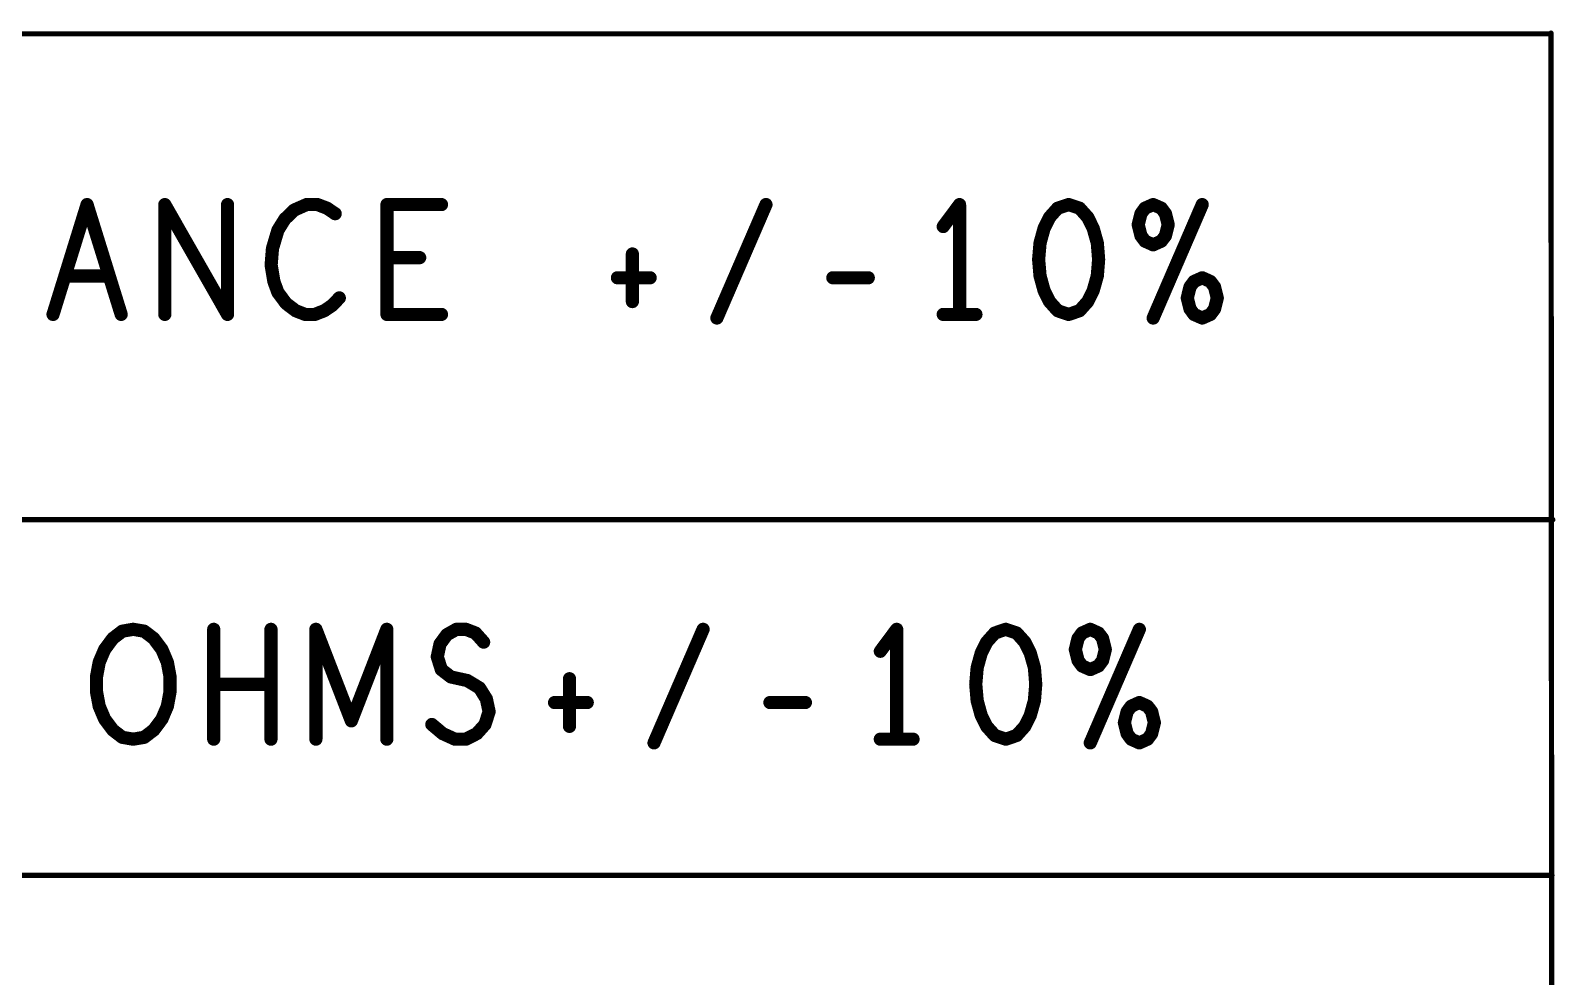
# Model space of a CAD drawing. Extents: x -14.2 to 19.9, y -5.2 to 16.9.
# Drawn here: x -3.717 to -1.984, y 0.225 to 1.301 of the extents above; entities that cross this region are included whole.
import ezdxf

# ---------------------------------------------------------------- set-up
doc = ezdxf.new("R2010")
doc.units = 0
doc.layers.get('0').update_dxf_attribs({"linetype": 'CONTINUOUS'})
doc.layers.add('FAB', color=2, linetype='CONTINUOUS')

# ---------------------------------------------------------------- blocks, each defined once
blk = doc.blocks.new('ROUND_1')
at = {"const_width": 0.003}
blk.add_lwpolyline([(-0.0015, 0, 1), (0.0015, 0, 1)], format="xyb", close=True, dxfattribs=at)
blk = doc.blocks.new('ROUND_105')
at = {"const_width": 0.0075}
blk.add_lwpolyline([(-0.00375, 0, 1), (0.00375, 0, 1)], format="xyb", close=True, dxfattribs=at)

msp = doc.modelspace()

# ---------------------------------------------------------------- linework, layer by layer
at = {"layer": 'FAB'}
for points, const_width in [([(-1.9898, 1.2977), (-12.4148, 1.2977)], 0.006), ([(-1.9887, 1.2985), (-1.987, -0.9385)], 0.006), ([(-3.6918, 0.9784), (-3.6531, 1.1034)], 0.015), ([(-3.6531, 1.1034), (-3.6143, 0.9784)], 0.015), ([(-3.5647, 0.9784), (-3.5647, 1.1034)], 0.015), ([(-3.5647, 1.1034), (-3.4934, 0.9784)], 0.015), ([(-3.4934, 0.9784), (-3.4934, 1.1034)], 0.015), ([(-3.4035, 1.1034), (-3.4175, 1.0972)], 0.015), ([(-3.3911, 1.1034), (-3.4035, 1.1034)], 0.015), ([(-3.3803, 1.0993), (-3.3911, 1.1034)], 0.015), ([(-3.3121, 0.9784), (-3.3121, 1.1034)], 0.015), ([(-3.3121, 1.1034), (-3.2501, 1.1034)], 0.015), ([(-2.937, 0.9743), (-2.8812, 1.1034)], 0.015), ([(-2.6611, 1.1034), (-2.6797, 1.0784)], 0.015), ([(-2.6611, 0.9784), (-2.6611, 1.1034)], 0.015), ([(-2.5371, 1.1034), (-2.5495, 1.0993)], 0.015), ([(-2.5247, 1.0993), (-2.5371, 1.1034)], 0.015), ([(-2.441, 1.1034), (-2.4503, 1.0993)], 0.015), ([(-2.441, 0.9743), (-2.3852, 1.1034)], 0.015), ([(-2.4317, 1.0993), (-2.441, 1.1034)], 0.015), ([(-3.4283, 1.0868), (-3.4361, 1.0743)], 0.015), ([(-3.4175, 1.0972), (-3.4283, 1.0868)], 0.015), ([(-3.371, 1.093), (-3.3803, 1.0993)], 0.015), ([(-2.5588, 1.0889), (-2.565, 1.0764)], 0.015), ([(-2.5495, 1.0993), (-2.5588, 1.0889)], 0.015), ([(-2.5154, 1.0889), (-2.5247, 1.0993)], 0.015), ([(-2.5092, 1.0764), (-2.5154, 1.0889)], 0.015), ([(-2.4549, 1.093), (-2.458, 1.0805)], 0.015), ([(-2.4503, 1.0993), (-2.4549, 1.093)], 0.015), ([(-2.427, 1.093), (-2.4317, 1.0993)], 0.015), ([(-2.4239, 1.0805), (-2.427, 1.093)], 0.015), ([(-3.4361, 1.0743), (-3.4423, 1.0534)], 0.015), ([(-2.565, 1.0764), (-2.5696, 1.0597)], 0.015), ([(-2.5045, 1.0597), (-2.5092, 1.0764)], 0.015), ([(-2.458, 1.0805), (-2.4549, 1.068)], 0.015), ([(-2.4549, 1.068), (-2.4503, 1.0618)], 0.015), ([(-2.4317, 1.0618), (-2.427, 1.068)], 0.015), ([(-2.427, 1.068), (-2.4239, 1.0805)], 0.015), ([(-3.4423, 1.0534), (-3.4438, 1.0347)], 0.015), ([(-2.5696, 1.0597), (-2.5712, 1.0409)], 0.015), ([(-2.503, 1.0409), (-2.5045, 1.0597)], 0.015), ([(-2.4503, 1.0618), (-2.441, 1.0576)], 0.015), ([(-2.441, 1.0576), (-2.4317, 1.0618)], 0.015), ([(-3.4438, 1.0347), (-3.4407, 1.0159)], 0.015), ([(-3.2749, 1.043), (-3.3121, 1.043)], 0.015), ([(-3.0331, 1.0472), (-3.0331, 0.993)], 0.015), ([(-2.5712, 1.0409), (-2.5696, 1.0222)], 0.015), ([(-2.5045, 1.0222), (-2.503, 1.0409)], 0.015), ([(-3.6283, 1.0222), (-3.6779, 1.0222)], 0.015), ([(-3.4407, 1.0159), (-3.4361, 1.0034)], 0.015), ([(-3.0501, 1.0201), (-3.0129, 1.0201)], 0.015), ([(-2.8052, 1.0201), (-2.7649, 1.0201)], 0.015), ([(-2.5696, 1.0222), (-2.565, 1.0055)], 0.015), ([(-2.5092, 1.0055), (-2.5045, 1.0222)], 0.015), ([(-2.3945, 1.0159), (-2.3991, 1.0097)], 0.015), ([(-2.3852, 1.0201), (-2.3945, 1.0159)], 0.015), ([(-2.3759, 1.0159), (-2.3852, 1.0201)], 0.015), ([(-2.3712, 1.0097), (-2.3759, 1.0159)], 0.015), ([(-3.4361, 1.0034), (-3.4268, 0.9909)], 0.015), ([(-2.565, 1.0055), (-2.5588, 0.993)], 0.015), ([(-2.5154, 0.993), (-2.5092, 1.0055)], 0.015), ([(-2.3991, 1.0097), (-2.4022, 0.9972)], 0.015), ([(-2.3681, 0.9972), (-2.3712, 1.0097)], 0.015), ([(-3.4268, 0.9909), (-3.4159, 0.9826)], 0.015), ([(-3.4159, 0.9826), (-3.4051, 0.9784)], 0.015), ([(-3.3942, 0.9784), (-3.3834, 0.9826)], 0.015), ([(-3.3834, 0.9826), (-3.3741, 0.9889)], 0.015), ([(-3.3741, 0.9889), (-3.3663, 0.9972)], 0.015), ([(-2.5588, 0.993), (-2.5495, 0.9826)], 0.015), ([(-2.5495, 0.9826), (-2.5371, 0.9784)], 0.015), ([(-2.5371, 0.9784), (-2.5247, 0.9826)], 0.015), ([(-2.5247, 0.9826), (-2.5154, 0.993)], 0.015), ([(-2.4022, 0.9972), (-2.3991, 0.9847)], 0.015), ([(-2.3991, 0.9847), (-2.3945, 0.9784)], 0.015), ([(-2.3759, 0.9784), (-2.3712, 0.9847)], 0.015), ([(-2.3712, 0.9847), (-2.3681, 0.9972)], 0.015), ([(-3.4051, 0.9784), (-3.3942, 0.9784)], 0.015), ([(-3.2501, 0.9784), (-3.3121, 0.9784)], 0.015), ([(-2.6797, 0.9784), (-2.6425, 0.9784)], 0.015), ([(-2.3945, 0.9784), (-2.3852, 0.9743)], 0.015), ([(-2.3852, 0.9743), (-2.3759, 0.9784)], 0.015), ([(-12.4116, 0.7448), (-1.9866, 0.7448)], 0.006), ([(-3.6238, 0.6097), (-3.613, 0.618)], 0.015), ([(-3.613, 0.618), (-3.6006, 0.6201)], 0.015), ([(-3.6006, 0.6201), (-3.5882, 0.618)], 0.015), ([(-3.5882, 0.618), (-3.5773, 0.6097)], 0.015), ([(-3.5091, 0.4951), (-3.5091, 0.6201)], 0.015), ([(-3.444, 0.6201), (-3.444, 0.4951)], 0.015), ([(-3.3929, 0.4951), (-3.3929, 0.6201)], 0.015), ([(-3.3929, 0.6201), (-3.3526, 0.5159)], 0.015), ([(-3.3526, 0.5159), (-3.3123, 0.6201)], 0.015), ([(-3.3123, 0.6201), (-3.3123, 0.4951)], 0.015), ([(-3.2441, 0.6139), (-3.2332, 0.6201)], 0.015), ([(-3.2332, 0.6201), (-3.2224, 0.6201)], 0.015), ([(-3.2224, 0.6201), (-3.2115, 0.6159)], 0.015), ([(-3.0085, 0.4909), (-2.9527, 0.6201)], 0.015), ([(-2.7326, 0.6201), (-2.7512, 0.5951)], 0.015), ([(-2.7326, 0.4951), (-2.7326, 0.6201)], 0.015), ([(-2.6086, 0.6201), (-2.621, 0.6159)], 0.015), ([(-2.5962, 0.6159), (-2.6086, 0.6201)], 0.015), ([(-2.5125, 0.6201), (-2.5218, 0.6159)], 0.015), ([(-2.5125, 0.4909), (-2.4567, 0.6201)], 0.015), ([(-2.5032, 0.6159), (-2.5125, 0.6201)], 0.015), ([(-3.6331, 0.5972), (-3.6238, 0.6097)], 0.015), ([(-3.5773, 0.6097), (-3.568, 0.5972)], 0.015), ([(-3.2549, 0.5889), (-3.2518, 0.6034)], 0.015), ([(-3.2518, 0.6034), (-3.2441, 0.6139)], 0.015), ([(-3.2115, 0.6159), (-3.2022, 0.6055)], 0.015), ([(-2.6303, 0.6055), (-2.6365, 0.593)], 0.015), ([(-2.621, 0.6159), (-2.6303, 0.6055)], 0.015), ([(-2.5869, 0.6055), (-2.5962, 0.6159)], 0.015), ([(-2.5807, 0.593), (-2.5869, 0.6055)], 0.015), ([(-2.5264, 0.6097), (-2.5295, 0.5972)], 0.015), ([(-2.5218, 0.6159), (-2.5264, 0.6097)], 0.015), ([(-2.4985, 0.6097), (-2.5032, 0.6159)], 0.015), ([(-2.4954, 0.5972), (-2.4985, 0.6097)], 0.015), ([(-3.6424, 0.5659), (-3.6393, 0.5826)], 0.015), ([(-3.6393, 0.5826), (-3.6331, 0.5972)], 0.015), ([(-3.568, 0.5972), (-3.5618, 0.5826)], 0.015), ([(-3.5618, 0.5826), (-3.5587, 0.5659)], 0.015), ([(-3.2503, 0.5743), (-3.2549, 0.5889)], 0.015), ([(-2.6365, 0.593), (-2.6411, 0.5764)], 0.015), ([(-2.576, 0.5764), (-2.5807, 0.593)], 0.015), ([(-2.5295, 0.5972), (-2.5264, 0.5847)], 0.015), ([(-2.5264, 0.5847), (-2.5218, 0.5784)], 0.015), ([(-2.5032, 0.5784), (-2.4985, 0.5847)], 0.015), ([(-2.4985, 0.5847), (-2.4954, 0.5972)], 0.015), ([(-3.6424, 0.5493), (-3.6424, 0.5659)], 0.015), ([(-3.5587, 0.5659), (-3.5587, 0.5493)], 0.015), ([(-3.2394, 0.5659), (-3.2503, 0.5743)], 0.015), ([(-3.2208, 0.5618), (-3.2394, 0.5659)], 0.015), ([(-2.6411, 0.5764), (-2.6427, 0.5576)], 0.015), ([(-2.5745, 0.5576), (-2.576, 0.5764)], 0.015), ([(-2.5218, 0.5784), (-2.5125, 0.5743)], 0.015), ([(-2.5125, 0.5743), (-2.5032, 0.5784)], 0.015), ([(-3.6393, 0.5326), (-3.6424, 0.5493)], 0.015), ([(-3.5587, 0.5493), (-3.5618, 0.5326)], 0.015), ([(-3.444, 0.5576), (-3.5091, 0.5576)], 0.015), ([(-3.2069, 0.5534), (-3.2208, 0.5618)], 0.015), ([(-3.1991, 0.5409), (-3.2069, 0.5534)], 0.015), ([(-3.1046, 0.5639), (-3.1046, 0.5097)], 0.015), ([(-2.6427, 0.5576), (-2.6411, 0.5389)], 0.015), ([(-2.576, 0.5389), (-2.5745, 0.5576)], 0.015), ([(-3.6331, 0.518), (-3.6393, 0.5326)], 0.015), ([(-3.5618, 0.5326), (-3.568, 0.518)], 0.015), ([(-3.196, 0.5264), (-3.1991, 0.5409)], 0.015), ([(-3.1216, 0.5368), (-3.0844, 0.5368)], 0.015), ([(-2.8767, 0.5368), (-2.8364, 0.5368)], 0.015), ([(-2.6411, 0.5389), (-2.6365, 0.5222)], 0.015), ([(-2.5807, 0.5222), (-2.576, 0.5389)], 0.015), ([(-2.466, 0.5326), (-2.4706, 0.5264)], 0.015), ([(-2.4567, 0.5368), (-2.466, 0.5326)], 0.015), ([(-2.4474, 0.5326), (-2.4567, 0.5368)], 0.015), ([(-2.4427, 0.5264), (-2.4474, 0.5326)], 0.015), ([(-3.6238, 0.5055), (-3.6331, 0.518)], 0.015), ([(-3.568, 0.518), (-3.5773, 0.5055)], 0.015), ([(-3.2007, 0.5118), (-3.196, 0.5264)], 0.015), ([(-2.6365, 0.5222), (-2.6303, 0.5097)], 0.015), ([(-2.5869, 0.5097), (-2.5807, 0.5222)], 0.015), ([(-2.4706, 0.5264), (-2.4737, 0.5139)], 0.015), ([(-2.4737, 0.5139), (-2.4706, 0.5014)], 0.015), ([(-2.4396, 0.5139), (-2.4427, 0.5264)], 0.015), ([(-2.4427, 0.5014), (-2.4396, 0.5139)], 0.015), ([(-3.613, 0.4972), (-3.6238, 0.5055)], 0.015), ([(-3.6006, 0.4951), (-3.613, 0.4972)], 0.015), ([(-3.5882, 0.4972), (-3.6006, 0.4951)], 0.015), ([(-3.5773, 0.5055), (-3.5882, 0.4972)], 0.015), ([(-3.2611, 0.5118), (-3.2487, 0.5014)], 0.015), ([(-3.2487, 0.5014), (-3.2348, 0.4951)], 0.015), ([(-3.2224, 0.4951), (-3.21, 0.5014)], 0.015), ([(-3.21, 0.5014), (-3.2007, 0.5118)], 0.015), ([(-2.6303, 0.5097), (-2.621, 0.4993)], 0.015), ([(-2.621, 0.4993), (-2.6086, 0.4951)], 0.015), ([(-2.6086, 0.4951), (-2.5962, 0.4993)], 0.015), ([(-2.5962, 0.4993), (-2.5869, 0.5097)], 0.015), ([(-2.4706, 0.5014), (-2.466, 0.4951)], 0.015), ([(-2.4474, 0.4951), (-2.4427, 0.5014)], 0.015), ([(-3.2348, 0.4951), (-3.2224, 0.4951)], 0.015), ([(-2.7512, 0.4951), (-2.714, 0.4951)], 0.015), ([(-2.466, 0.4951), (-2.4567, 0.4909)], 0.015), ([(-2.4567, 0.4909), (-2.4474, 0.4951)], 0.015), ([(-12.4126, 0.3401), (-1.9876, 0.3401)], 0.006)]:
    msp.add_lwpolyline(points, dxfattribs=dict(at, const_width=const_width))

# ---------------------------------------------------------------- block references
for name, p in [('ROUND_1', (-1.9898, 1.2977)), ('ROUND_1', (-1.9887, 1.2985)), ('ROUND_105', (-3.6531, 1.1034)), ('ROUND_105', (-3.6531, 1.1034)), ('ROUND_105', (-3.5647, 1.1034)), ('ROUND_105', (-3.5647, 1.1034)), ('ROUND_105', (-3.4934, 1.1034)), ('ROUND_105', (-3.4035, 1.1034)), ('ROUND_105', (-3.4035, 1.1034)), ('ROUND_105', (-3.3911, 1.1034)), ('ROUND_105', (-3.3911, 1.1034)), ('ROUND_105', (-3.3121, 1.1034)), ('ROUND_105', (-3.3121, 1.1034)), ('ROUND_105', (-3.2501, 1.1034)), ('ROUND_105', (-2.8812, 1.1034)), ('ROUND_105', (-2.6611, 1.1034)), ('ROUND_105', (-2.6611, 1.1034)), ('ROUND_105', (-2.5371, 1.1034)), ('ROUND_105', (-2.5371, 1.1034)), ('ROUND_105', (-2.441, 1.1034)), ('ROUND_105', (-2.441, 1.1034)), ('ROUND_105', (-2.3852, 1.1034)), ('ROUND_105', (-3.4283, 1.0868)), ('ROUND_105', (-3.4283, 1.0868)), ('ROUND_105', (-3.4175, 1.0972)), ('ROUND_105', (-3.4175, 1.0972)), ('ROUND_105', (-3.3803, 1.0993)), ('ROUND_105', (-3.3803, 1.0993)), ('ROUND_105', (-3.371, 1.093)), ('ROUND_105', (-2.5588, 1.0889)), ('ROUND_105', (-2.5588, 1.0889)), ('ROUND_105', (-2.5495, 1.0993)), ('ROUND_105', (-2.5495, 1.0993)), ('ROUND_105', (-2.5247, 1.0993)), ('ROUND_105', (-2.5247, 1.0993)), ('ROUND_105', (-2.5154, 1.0889)), ('ROUND_105', (-2.5154, 1.0889)), ('ROUND_105', (-2.4549, 1.093)), ('ROUND_105', (-2.4549, 1.093)), ('ROUND_105', (-2.4503, 1.0993)), ('ROUND_105', (-2.4503, 1.0993)), ('ROUND_105', (-2.4317, 1.0993)), ('ROUND_105', (-2.4317, 1.0993)), ('ROUND_105', (-2.427, 1.093)), ('ROUND_105', (-2.427, 1.093)), ('ROUND_105', (-3.4361, 1.0743)), ('ROUND_105', (-3.4361, 1.0743)), ('ROUND_105', (-2.6797, 1.0784)), ('ROUND_105', (-2.565, 1.0764)), ('ROUND_105', (-2.565, 1.0764)), ('ROUND_105', (-2.5092, 1.0764)), ('ROUND_105', (-2.5092, 1.0764)), ('ROUND_105', (-2.458, 1.0805)), ('ROUND_105', (-2.458, 1.0805)), ('ROUND_105', (-2.4549, 1.068)), ('ROUND_105', (-2.4549, 1.068)), ('ROUND_105', (-2.427, 1.068)), ('ROUND_105', (-2.427, 1.068)), ('ROUND_105', (-2.4239, 1.0805)), ('ROUND_105', (-2.4239, 1.0805)), ('ROUND_105', (-3.4423, 1.0534)), ('ROUND_105', (-3.4423, 1.0534)), ('ROUND_105', (-2.5696, 1.0597)), ('ROUND_105', (-2.5696, 1.0597)), ('ROUND_105', (-2.5045, 1.0597)), ('ROUND_105', (-2.5045, 1.0597)), ('ROUND_105', (-2.4503, 1.0618)), ('ROUND_105', (-2.4503, 1.0618)), ('ROUND_105', (-2.441, 1.0576)), ('ROUND_105', (-2.441, 1.0576)), ('ROUND_105', (-2.4317, 1.0618)), ('ROUND_105', (-2.4317, 1.0618)), ('ROUND_105', (-3.4438, 1.0347)), ('ROUND_105', (-3.4438, 1.0347)), ('ROUND_105', (-3.3121, 1.043)), ('ROUND_105', (-3.2749, 1.043)), ('ROUND_105', (-3.0331, 1.0472)), ('ROUND_105', (-2.5712, 1.0409)), ('ROUND_105', (-2.5712, 1.0409)), ('ROUND_105', (-2.503, 1.0409)), ('ROUND_105', (-2.503, 1.0409)), ('ROUND_105', (-3.6779, 1.0222)), ('ROUND_105', (-3.6283, 1.0222)), ('ROUND_105', (-3.4407, 1.0159)), ('ROUND_105', (-3.4407, 1.0159)), ('ROUND_105', (-3.0501, 1.0201)), ('ROUND_105', (-3.0129, 1.0201)), ('ROUND_105', (-2.8052, 1.0201)), ('ROUND_105', (-2.7649, 1.0201)), ('ROUND_105', (-2.5696, 1.0222)), ('ROUND_105', (-2.5696, 1.0222)), ('ROUND_105', (-2.5045, 1.0222)), ('ROUND_105', (-2.5045, 1.0222)), ('ROUND_105', (-2.3945, 1.0159)), ('ROUND_105', (-2.3945, 1.0159)), ('ROUND_105', (-2.3852, 1.0201)), ('ROUND_105', (-2.3852, 1.0201)), ('ROUND_105', (-2.3759, 1.0159)), ('ROUND_105', (-2.3759, 1.0159)), ('ROUND_105', (-3.4361, 1.0034)), ('ROUND_105', (-3.4361, 1.0034)), ('ROUND_105', (-2.565, 1.0055)), ('ROUND_105', (-2.565, 1.0055)), ('ROUND_105', (-2.5092, 1.0055)), ('ROUND_105', (-2.5092, 1.0055)), ('ROUND_105', (-2.3991, 1.0097)), ('ROUND_105', (-2.3991, 1.0097)), ('ROUND_105', (-2.3712, 1.0097)), ('ROUND_105', (-2.3712, 1.0097)), ('ROUND_105', (-3.4268, 0.9909)), ('ROUND_105', (-3.4268, 0.9909)), ('ROUND_105', (-3.4159, 0.9826)), ('ROUND_105', (-3.4159, 0.9826)), ('ROUND_105', (-3.3834, 0.9826)), ('ROUND_105', (-3.3834, 0.9826)), ('ROUND_105', (-3.3741, 0.9889)), ('ROUND_105', (-3.3741, 0.9889)), ('ROUND_105', (-3.3663, 0.9972)), ('ROUND_105', (-3.0331, 0.993)), ('ROUND_105', (-2.5588, 0.993)), ('ROUND_105', (-2.5588, 0.993)), ('ROUND_105', (-2.5495, 0.9826)), ('ROUND_105', (-2.5495, 0.9826)), ('ROUND_105', (-2.5247, 0.9826)), ('ROUND_105', (-2.5247, 0.9826)), ('ROUND_105', (-2.5154, 0.993)), ('ROUND_105', (-2.5154, 0.993)), ('ROUND_105', (-2.4022, 0.9972)), ('ROUND_105', (-2.4022, 0.9972)), ('ROUND_105', (-2.3991, 0.9847)), ('ROUND_105', (-2.3991, 0.9847)), ('ROUND_105', (-2.3712, 0.9847)), ('ROUND_105', (-2.3712, 0.9847)), ('ROUND_105', (-2.3681, 0.9972)), ('ROUND_105', (-2.3681, 0.9972)), ('ROUND_105', (-3.6918, 0.9784)), ('ROUND_105', (-3.6143, 0.9784)), ('ROUND_105', (-3.5647, 0.9784)), ('ROUND_105', (-3.4934, 0.9784)), ('ROUND_105', (-3.4934, 0.9784)), ('ROUND_105', (-3.4051, 0.9784)), ('ROUND_105', (-3.4051, 0.9784)), ('ROUND_105', (-3.3942, 0.9784)), ('ROUND_105', (-3.3942, 0.9784)), ('ROUND_105', (-3.3121, 0.9784)), ('ROUND_105', (-3.3121, 0.9784)), ('ROUND_105', (-3.2501, 0.9784)), ('ROUND_105', (-2.937, 0.9743)), ('ROUND_105', (-2.6797, 0.9784)), ('ROUND_105', (-2.6611, 0.9784)), ('ROUND_105', (-2.6425, 0.9784)), ('ROUND_105', (-2.5371, 0.9784)), ('ROUND_105', (-2.5371, 0.9784)), ('ROUND_105', (-2.441, 0.9743)), ('ROUND_105', (-2.3945, 0.9784)), ('ROUND_105', (-2.3945, 0.9784)), ('ROUND_105', (-2.3852, 0.9743)), ('ROUND_105', (-2.3852, 0.9743)), ('ROUND_105', (-2.3759, 0.9784)), ('ROUND_105', (-2.3759, 0.9784)), ('ROUND_1', (-1.9866, 0.7448)), ('ROUND_105', (-3.613, 0.618)), ('ROUND_105', (-3.613, 0.618)), ('ROUND_105', (-3.6006, 0.6201)), ('ROUND_105', (-3.6006, 0.6201)), ('ROUND_105', (-3.5882, 0.618)), ('ROUND_105', (-3.5882, 0.618)), ('ROUND_105', (-3.5091, 0.6201)), ('ROUND_105', (-3.444, 0.6201)), ('ROUND_105', (-3.3929, 0.6201)), ('ROUND_105', (-3.3929, 0.6201)), ('ROUND_105', (-3.3123, 0.6201)), ('ROUND_105', (-3.3123, 0.6201)), ('ROUND_105', (-3.2332, 0.6201)), ('ROUND_105', (-3.2332, 0.6201)), ('ROUND_105', (-3.2224, 0.6201)), ('ROUND_105', (-3.2224, 0.6201)), ('ROUND_105', (-2.9527, 0.6201)), ('ROUND_105', (-2.7326, 0.6201)), ('ROUND_105', (-2.7326, 0.6201)), ('ROUND_105', (-2.6086, 0.6201)), ('ROUND_105', (-2.6086, 0.6201)), ('ROUND_105', (-2.5125, 0.6201)), ('ROUND_105', (-2.5125, 0.6201)), ('ROUND_105', (-2.4567, 0.6201)), ('ROUND_105', (-3.6238, 0.6097)), ('ROUND_105', (-3.6238, 0.6097)), ('ROUND_105', (-3.5773, 0.6097)), ('ROUND_105', (-3.5773, 0.6097)), ('ROUND_105', (-3.2518, 0.6034)), ('ROUND_105', (-3.2518, 0.6034)), ('ROUND_105', (-3.2441, 0.6139)), ('ROUND_105', (-3.2441, 0.6139)), ('ROUND_105', (-3.2115, 0.6159)), ('ROUND_105', (-3.2115, 0.6159)), ('ROUND_105', (-3.2022, 0.6055)), ('ROUND_105', (-2.6303, 0.6055)), ('ROUND_105', (-2.6303, 0.6055)), ('ROUND_105', (-2.621, 0.6159)), ('ROUND_105', (-2.621, 0.6159)), ('ROUND_105', (-2.5962, 0.6159)), ('ROUND_105', (-2.5962, 0.6159)), ('ROUND_105', (-2.5869, 0.6055)), ('ROUND_105', (-2.5869, 0.6055)), ('ROUND_105', (-2.5264, 0.6097)), ('ROUND_105', (-2.5264, 0.6097)), ('ROUND_105', (-2.5218, 0.6159)), ('ROUND_105', (-2.5218, 0.6159)), ('ROUND_105', (-2.5032, 0.6159)), ('ROUND_105', (-2.5032, 0.6159)), ('ROUND_105', (-2.4985, 0.6097)), ('ROUND_105', (-2.4985, 0.6097)), ('ROUND_105', (-3.6393, 0.5826)), ('ROUND_105', (-3.6393, 0.5826)), ('ROUND_105', (-3.6331, 0.5972)), ('ROUND_105', (-3.6331, 0.5972)), ('ROUND_105', (-3.568, 0.5972)), ('ROUND_105', (-3.568, 0.5972)), ('ROUND_105', (-3.5618, 0.5826)), ('ROUND_105', (-3.5618, 0.5826)), ('ROUND_105', (-3.2549, 0.5889)), ('ROUND_105', (-3.2549, 0.5889)), ('ROUND_105', (-2.7512, 0.5951)), ('ROUND_105', (-2.6365, 0.593)), ('ROUND_105', (-2.6365, 0.593)), ('ROUND_105', (-2.5807, 0.593)), ('ROUND_105', (-2.5807, 0.593)), ('ROUND_105', (-2.5295, 0.5972)), ('ROUND_105', (-2.5295, 0.5972)), ('ROUND_105', (-2.5264, 0.5847)), ('ROUND_105', (-2.5264, 0.5847)), ('ROUND_105', (-2.4985, 0.5847)), ('ROUND_105', (-2.4985, 0.5847)), ('ROUND_105', (-2.4954, 0.5972)), ('ROUND_105', (-2.4954, 0.5972)), ('ROUND_105', (-3.6424, 0.5659)), ('ROUND_105', (-3.6424, 0.5659)), ('ROUND_105', (-3.5587, 0.5659)), ('ROUND_105', (-3.5587, 0.5659)), ('ROUND_105', (-3.2503, 0.5743)), ('ROUND_105', (-3.2503, 0.5743)), ('ROUND_105', (-3.2394, 0.5659)), ('ROUND_105', (-3.2394, 0.5659)), ('ROUND_105', (-2.6411, 0.5764)), ('ROUND_105', (-2.6411, 0.5764)), ('ROUND_105', (-2.576, 0.5764)), ('ROUND_105', (-2.576, 0.5764)), ('ROUND_105', (-2.5218, 0.5784)), ('ROUND_105', (-2.5218, 0.5784)), ('ROUND_105', (-2.5125, 0.5743)), ('ROUND_105', (-2.5125, 0.5743)), ('ROUND_105', (-2.5032, 0.5784)), ('ROUND_105', (-2.5032, 0.5784)), ('ROUND_105', (-3.6424, 0.5493)), ('ROUND_105', (-3.6424, 0.5493)), ('ROUND_105', (-3.5587, 0.5493)), ('ROUND_105', (-3.5587, 0.5493)), ('ROUND_105', (-3.5091, 0.5576)), ('ROUND_105', (-3.444, 0.5576)), ('ROUND_105', (-3.2208, 0.5618)), ('ROUND_105', (-3.2208, 0.5618)), ('ROUND_105', (-3.2069, 0.5534)), ('ROUND_105', (-3.2069, 0.5534)), ('ROUND_105', (-3.1046, 0.5639)), ('ROUND_105', (-2.6427, 0.5576)), ('ROUND_105', (-2.6427, 0.5576)), ('ROUND_105', (-2.5745, 0.5576)), ('ROUND_105', (-2.5745, 0.5576)), ('ROUND_105', (-3.6393, 0.5326)), ('ROUND_105', (-3.6393, 0.5326)), ('ROUND_105', (-3.5618, 0.5326)), ('ROUND_105', (-3.5618, 0.5326)), ('ROUND_105', (-3.1991, 0.5409)), ('ROUND_105', (-3.1991, 0.5409)), ('ROUND_105', (-3.1216, 0.5368)), ('ROUND_105', (-3.0844, 0.5368)), ('ROUND_105', (-2.8767, 0.5368)), ('ROUND_105', (-2.8364, 0.5368)), ('ROUND_105', (-2.6411, 0.5389)), ('ROUND_105', (-2.6411, 0.5389)), ('ROUND_105', (-2.576, 0.5389)), ('ROUND_105', (-2.576, 0.5389)), ('ROUND_105', (-2.466, 0.5326)), ('ROUND_105', (-2.466, 0.5326)), ('ROUND_105', (-2.4567, 0.5368)), ('ROUND_105', (-2.4567, 0.5368)), ('ROUND_105', (-2.4474, 0.5326)), ('ROUND_105', (-2.4474, 0.5326)), ('ROUND_105', (-3.6331, 0.518)), ('ROUND_105', (-3.6331, 0.518)), ('ROUND_105', (-3.568, 0.518)), ('ROUND_105', (-3.568, 0.518)), ('ROUND_105', (-3.3526, 0.5159)), ('ROUND_105', (-3.3526, 0.5159)), ('ROUND_105', (-3.196, 0.5264)), ('ROUND_105', (-3.196, 0.5264)), ('ROUND_105', (-2.6365, 0.5222)), ('ROUND_105', (-2.6365, 0.5222)), ('ROUND_105', (-2.5807, 0.5222)), ('ROUND_105', (-2.5807, 0.5222)), ('ROUND_105', (-2.4737, 0.5139)), ('ROUND_105', (-2.4737, 0.5139)), ('ROUND_105', (-2.4706, 0.5264)), ('ROUND_105', (-2.4706, 0.5264)), ('ROUND_105', (-2.4427, 0.5264)), ('ROUND_105', (-2.4427, 0.5264)), ('ROUND_105', (-2.4396, 0.5139)), ('ROUND_105', (-2.4396, 0.5139)), ('ROUND_105', (-3.6238, 0.5055)), ('ROUND_105', (-3.6238, 0.5055)), ('ROUND_105', (-3.613, 0.4972)), ('ROUND_105', (-3.613, 0.4972)), ('ROUND_105', (-3.5882, 0.4972)), ('ROUND_105', (-3.5882, 0.4972)), ('ROUND_105', (-3.5773, 0.5055)), ('ROUND_105', (-3.5773, 0.5055)), ('ROUND_105', (-3.2611, 0.5118)), ('ROUND_105', (-3.2487, 0.5014)), ('ROUND_105', (-3.2487, 0.5014)), ('ROUND_105', (-3.21, 0.5014)), ('ROUND_105', (-3.21, 0.5014)), ('ROUND_105', (-3.2007, 0.5118)), ('ROUND_105', (-3.2007, 0.5118)), ('ROUND_105', (-3.1046, 0.5097)), ('ROUND_105', (-2.6303, 0.5097)), ('ROUND_105', (-2.6303, 0.5097)), ('ROUND_105', (-2.621, 0.4993)), ('ROUND_105', (-2.621, 0.4993)), ('ROUND_105', (-2.5962, 0.4993)), ('ROUND_105', (-2.5962, 0.4993)), ('ROUND_105', (-2.5869, 0.5097)), ('ROUND_105', (-2.5869, 0.5097)), ('ROUND_105', (-2.4706, 0.5014)), ('ROUND_105', (-2.4706, 0.5014)), ('ROUND_105', (-2.4427, 0.5014)), ('ROUND_105', (-2.4427, 0.5014)), ('ROUND_105', (-3.6006, 0.4951)), ('ROUND_105', (-3.6006, 0.4951)), ('ROUND_105', (-3.5091, 0.4951)), ('ROUND_105', (-3.444, 0.4951)), ('ROUND_105', (-3.3929, 0.4951)), ('ROUND_105', (-3.3123, 0.4951)), ('ROUND_105', (-3.2348, 0.4951)), ('ROUND_105', (-3.2348, 0.4951)), ('ROUND_105', (-3.2224, 0.4951)), ('ROUND_105', (-3.2224, 0.4951)), ('ROUND_105', (-3.0085, 0.4909)), ('ROUND_105', (-2.7512, 0.4951)), ('ROUND_105', (-2.7326, 0.4951)), ('ROUND_105', (-2.714, 0.4951)), ('ROUND_105', (-2.6086, 0.4951)), ('ROUND_105', (-2.6086, 0.4951)), ('ROUND_105', (-2.5125, 0.4909)), ('ROUND_105', (-2.466, 0.4951)), ('ROUND_105', (-2.466, 0.4951)), ('ROUND_105', (-2.4567, 0.4909)), ('ROUND_105', (-2.4567, 0.4909)), ('ROUND_105', (-2.4474, 0.4951)), ('ROUND_105', (-2.4474, 0.4951)), ('ROUND_1', (-1.9876, 0.3401))]:
    msp.add_blockref(name, p, dxfattribs=at)

doc.saveas('drawing.dxf')
